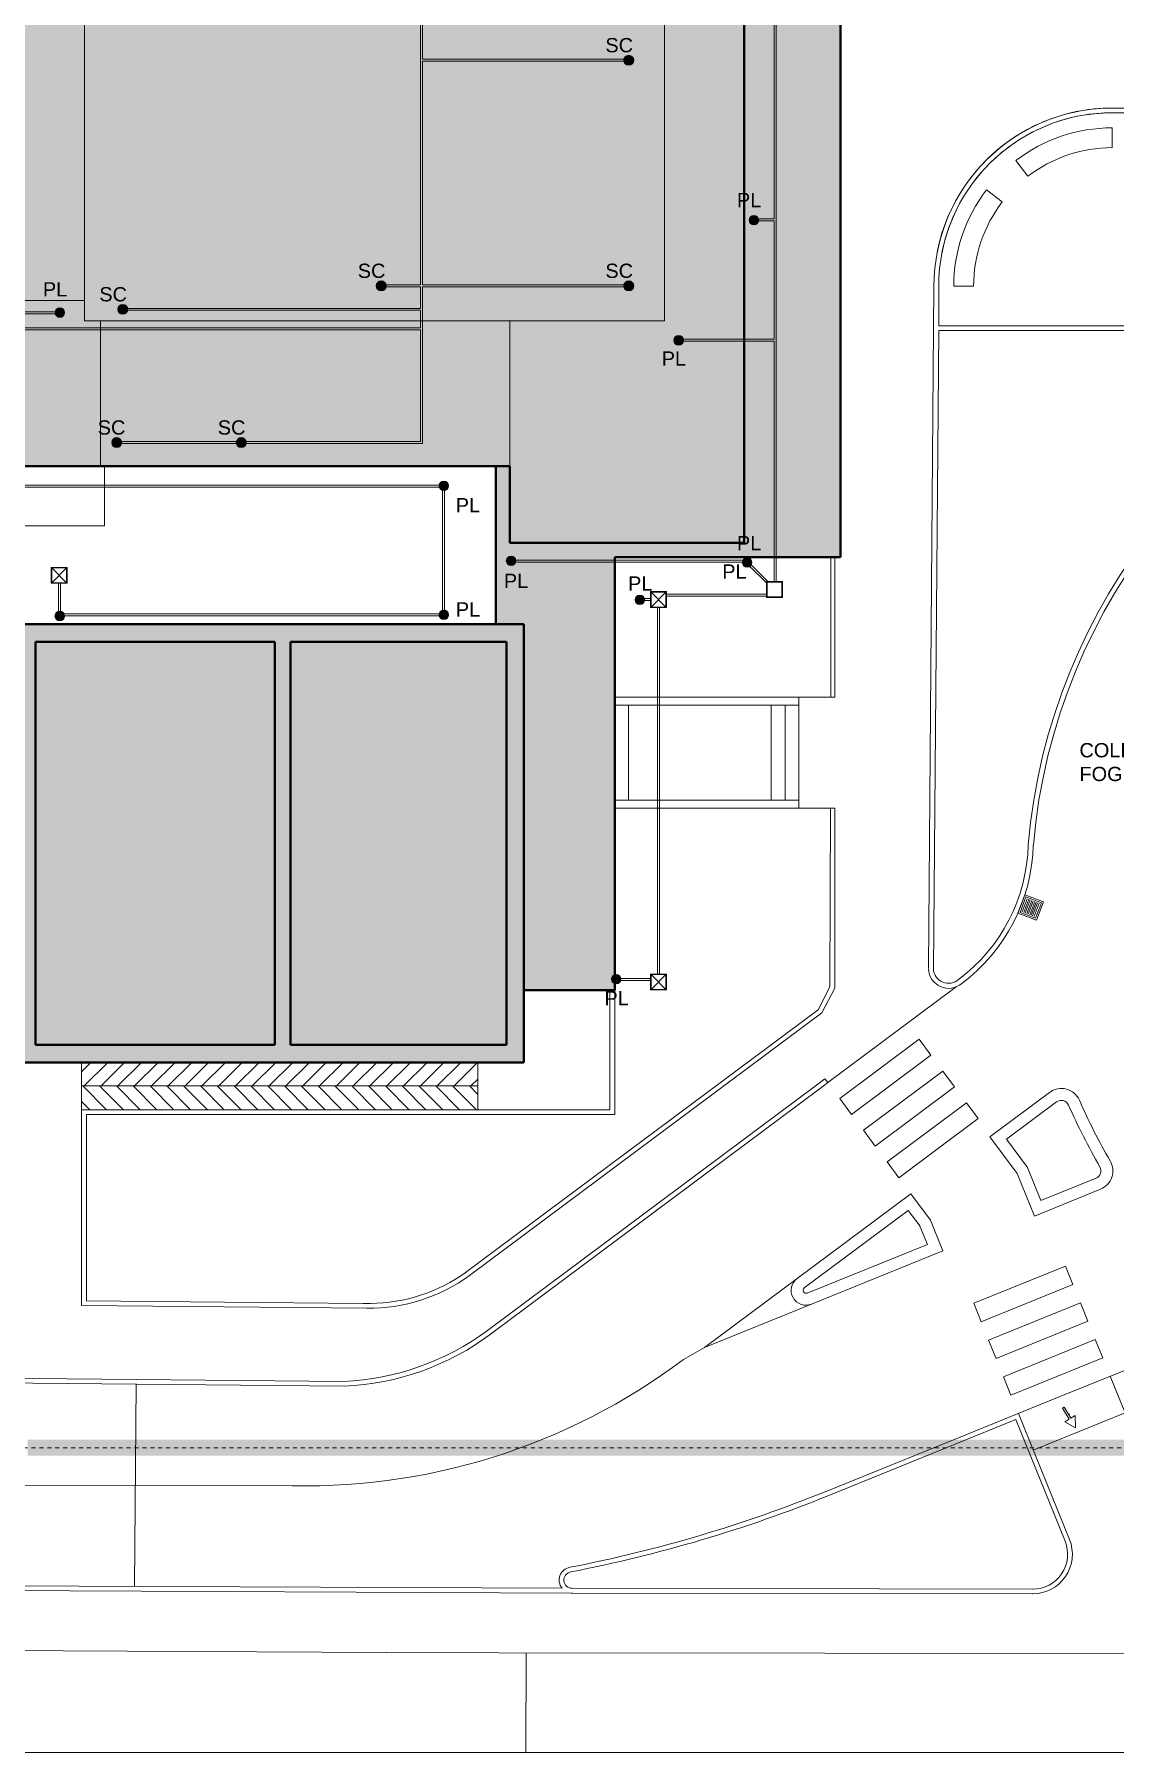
# Model space of a CAD drawing. Header units: millimetres. Extents: x -19 to 261, y -91 to 25.
# Drawn here: x 89.34 to 116.61, y -91.27 to -47.89 of the extents above; entities that cross this region are included whole.
import ezdxf

# ---------------------------------------------------------------- set-up
doc = ezdxf.new("R2010")
doc.units = ezdxf.units.MM
doc.linetypes.add('NASCOSTA2_S15', pattern=[0.5, 0, -0.1, 0, -0.1, 0, -0.1, 0, -0.1, 0, -0.1])
for name, color, linetype, lineweight, true_color in [('XR$4$Pareti', 7, 'Continuous', 30, 0x000000), ('XR$4$STANDARD_1', 7, 'Continuous', 18, 0x000000), ('XR$4$Testo generale', 7, 'Continuous', 18, 0x000000)]:
    doc.layers.add(name, color=color, linetype=linetype, lineweight=lineweight, true_color=true_color)
doc.styles.add('ARIAL', font='arial.ttf')

# ---------------------------------------------------------------- blocks, each defined once
blk = doc.blocks.new('ELEMENTO_RETINO_24')
at = {"layer": 'XR$4$STANDARD_1', "lineweight": 18, "true_color": 0x579100}
for points in [[(90.169, -83.372), (90.169, -83.772), (89.169, -83.772), (89.169, -83.372)], [(91.169, -83.372), (91.169, -83.772), (90.169, -83.772), (90.169, -83.372)], [(92.169, -83.372), (92.169, -83.772), (91.169, -83.772), (91.169, -83.372)], [(93.169, -83.372), (93.169, -83.772), (92.169, -83.772), (92.169, -83.372)], [(94.169, -83.372), (94.169, -83.772), (93.169, -83.772), (93.169, -83.372)], [(95.169, -83.372), (95.169, -83.772), (94.169, -83.772), (94.169, -83.372)], [(96.169, -83.371), (96.169, -83.771), (95.169, -83.772), (95.169, -83.372)], [(97.169, -83.371), (97.169, -83.771), (96.169, -83.771), (96.169, -83.371)], [(98.169, -83.371), (98.169, -83.771), (97.169, -83.771), (97.169, -83.371)], [(99.169, -83.371), (99.169, -83.771), (98.169, -83.771), (98.169, -83.371)], [(100.169, -83.371), (100.169, -83.771), (99.169, -83.771), (99.169, -83.371)], [(101.169, -83.371), (101.169, -83.771), (100.169, -83.771), (100.169, -83.371)], [(102.169, -83.371), (102.169, -83.771), (101.169, -83.771), (101.169, -83.371)], [(103.169, -83.371), (103.169, -83.771), (102.169, -83.771), (102.169, -83.371)], [(104.169, -83.371), (104.169, -83.771), (103.169, -83.771), (103.169, -83.371)], [(105.169, -83.371), (105.169, -83.771), (104.169, -83.771), (104.169, -83.371)], [(106.169, -83.371), (106.169, -83.771), (105.169, -83.771), (105.169, -83.371)], [(107.169, -83.371), (107.169, -83.771), (106.169, -83.771), (106.169, -83.371)], [(108.169, -83.371), (108.169, -83.771), (107.169, -83.771), (107.169, -83.371)], [(109.169, -83.371), (109.169, -83.771), (108.169, -83.771), (108.169, -83.371)], [(110.169, -83.371), (110.169, -83.771), (109.169, -83.771), (109.169, -83.371)], [(111.169, -83.371), (111.169, -83.771), (110.169, -83.771), (110.169, -83.371)], [(112.169, -83.371), (112.169, -83.771), (111.169, -83.771), (111.169, -83.371)], [(113.169, -83.371), (113.169, -83.771), (112.169, -83.771), (112.169, -83.371)], [(114.169, -83.371), (114.169, -83.771), (113.169, -83.771), (113.169, -83.371)], [(115.169, -83.371), (115.169, -83.771), (114.169, -83.771), (114.169, -83.371)], [(116.169, -83.371), (116.169, -83.771), (115.169, -83.771), (115.169, -83.371)], [(117.169, -83.371), (117.169, -83.771), (116.169, -83.771), (116.169, -83.371)]]:
    blk.add_hatch(color=74, dxfattribs=at).paths.add_polyline_path(points, flags=0)
at = {"layer": 'XR$4$STANDARD_1', "color": 18, "linetype": 'NASCOSTA2_S15', "lineweight": 18, "true_color": 0x000000}
for p, q in [((134.169, -83.57), (33.781, -83.574)), ((90.169, -83.572), (89.169, -83.572)), ((91.169, -83.572), (90.169, -83.572)), ((92.169, -83.572), (91.169, -83.572)), ((93.169, -83.572), (92.169, -83.572)), ((94.169, -83.572), (93.169, -83.572)), ((95.169, -83.572), (94.169, -83.572)), ((96.169, -83.571), (95.169, -83.572)), ((97.169, -83.571), (96.169, -83.571)), ((98.169, -83.571), (97.169, -83.571)), ((99.169, -83.571), (98.169, -83.571)), ((100.169, -83.571), (99.169, -83.571)), ((101.169, -83.571), (100.169, -83.571)), ((102.169, -83.571), (101.169, -83.571)), ((103.169, -83.571), (102.169, -83.571)), ((104.169, -83.571), (103.169, -83.571)), ((105.169, -83.571), (104.169, -83.571)), ((106.169, -83.571), (105.169, -83.571)), ((107.169, -83.571), (106.169, -83.571)), ((108.169, -83.571), (107.169, -83.571)), ((109.169, -83.571), (108.169, -83.571)), ((110.169, -83.571), (109.169, -83.571)), ((111.169, -83.571), (110.169, -83.571)), ((112.169, -83.571), (111.169, -83.571)), ((113.169, -83.571), (112.169, -83.571)), ((114.169, -83.571), (113.169, -83.571)), ((115.169, -83.571), (114.169, -83.571)), ((116.169, -83.571), (115.169, -83.571)), ((117.169, -83.571), (116.169, -83.571))]:
    blk.add_line(p, q, dxfattribs=at)

msp = doc.modelspace()

# ---------------------------------------------------------------- hatches: boundary and pattern name
at = {"layer": 'XR$4$STANDARD_1', "lineweight": 18, "true_color": 0xffff9b}
for points in [[(101.342, -26.92), (101.342, -29.08), (105.243, -29.08), (105.243, -55.12), (101.345, -55.12), (101.345, -60.73), (107.257, -60.73), (107.257, -26.92)], [(90.603, -29.08), (90.603, -38.915), (89.498, -38.915), (89.498, -45.285), (90.603, -45.285), (90.603, -55.12), (105.243, -55.12), (105.243, -29.08)], [(88.471, -32.755), (83.806, -32.755), (83.806, -58.795), (91.006, -58.795), (91.006, -55.12), (90.603, -55.12), (90.603, -54.61), (88.471, -54.61), (88.471, -44.47), (89.498, -44.47), (89.498, -39.73), (88.471, -39.73)], [(88.471, -44.47), (88.471, -54.61), (90.603, -54.61), (90.603, -45.285), (89.498, -45.285), (89.498, -44.47)], [(91.006, -58.795), (101.345, -58.795), (101.345, -55.12), (91.006, -55.12)]]:
    msp.add_hatch(color=51, dxfattribs=at).paths.add_polyline_path(points, flags=0)
at = {"layer": 'XR$4$STANDARD_1', "lineweight": 40, "true_color": 0xd6d6d6}
msp.add_hatch(color=254, dxfattribs=at).paths.add_polyline_path([(109.446, -34.925), (107.257, -34.925), (107.257, -60.73), (101.345, -60.73), (101.345, -58.795), (100.986, -58.795), (100.986, -62.785), (101.693, -62.785), (101.693, -72.02), (103.988, -72.02), (103.988, -61.09), (109.688, -61.09), (109.688, -34.12), (109.446, -34.12)], flags=0)
at = {"layer": 'XR$4$STANDARD_1', "lineweight": 18, "true_color": 0xf62d00}
for points in [[(104.469, -48.546), (104.467, -48.524), (104.461, -48.503), (104.452, -48.484), (104.439, -48.466), (104.424, -48.45), (104.406, -48.438), (104.386, -48.429), (104.365, -48.423), (104.344, -48.421), (104.322, -48.423), (104.301, -48.429), (104.281, -48.438), (104.263, -48.45), (104.248, -48.466), (104.235, -48.484), (104.226, -48.503), (104.221, -48.524), (104.219, -48.546), (104.221, -48.568), (104.226, -48.589), (104.235, -48.609), (104.248, -48.626), (104.263, -48.642), (104.281, -48.654), (104.301, -48.664), (104.322, -48.669), (104.344, -48.671), (104.365, -48.669), (104.386, -48.664), (104.406, -48.654), (104.424, -48.642), (104.439, -48.626), (104.452, -48.609), (104.461, -48.589), (104.467, -48.568)], [(98.217, -54.26), (98.219, -54.242), (98.217, -54.225), (98.214, -54.208), (98.208, -54.191), (98.2, -54.176), (98.189, -54.162), (98.177, -54.149), (98.164, -54.139), (98.149, -54.13), (98.132, -54.123), (98.115, -54.119), (98.098, -54.117), (98.081, -54.118), (98.063, -54.121), (98.047, -54.126), (98.031, -54.134), (98.017, -54.144), (98.004, -54.155), (97.993, -54.169), (97.983, -54.183), (97.976, -54.199), (97.971, -54.216), (97.969, -54.233), (97.969, -54.251), (97.971, -54.268), (97.976, -54.285), (97.983, -54.301), (97.993, -54.316), (98.004, -54.329), (98.017, -54.341), (98.031, -54.35), (98.047, -54.358), (98.063, -54.363), (98.081, -54.366), (98.098, -54.367), (98.115, -54.365), (98.132, -54.361), (98.149, -54.354), (98.164, -54.346), (98.177, -54.335), (98.189, -54.322), (98.2, -54.308), (98.208, -54.293), (98.214, -54.277)], [(104.469, -54.242), (104.467, -54.22), (104.461, -54.199), (104.452, -54.18), (104.439, -54.162), (104.424, -54.146), (104.406, -54.134), (104.386, -54.125), (104.365, -54.119), (104.344, -54.117), (104.322, -54.119), (104.301, -54.125), (104.281, -54.134), (104.263, -54.146), (104.248, -54.162), (104.235, -54.18), (104.226, -54.199), (104.221, -54.22), (104.219, -54.242), (104.221, -54.264), (104.226, -54.285), (104.235, -54.305), (104.248, -54.322), (104.263, -54.338), (104.281, -54.35), (104.301, -54.36), (104.322, -54.365), (104.344, -54.367), (104.365, -54.365), (104.386, -54.36), (104.406, -54.35), (104.424, -54.338), (104.439, -54.322), (104.452, -54.305), (104.461, -54.285), (104.467, -54.264)], [(91.693, -54.803), (91.688, -54.789), (91.682, -54.775), (91.674, -54.762), (91.664, -54.75), (91.653, -54.739), (91.641, -54.73), (91.627, -54.722), (91.613, -54.716), (91.598, -54.712), (91.583, -54.709), (91.568, -54.709), (91.552, -54.71), (91.537, -54.714), (91.523, -54.719), (91.509, -54.726), (91.496, -54.734), (91.485, -54.744), (91.474, -54.756), (91.465, -54.768), (91.458, -54.782), (91.454, -54.792), (91.454, -54.792), (91.448, -54.812), (91.447, -54.834), (91.448, -54.856), (91.454, -54.877), (91.463, -54.896), (91.476, -54.914), (91.491, -54.93), (91.509, -54.942), (91.529, -54.951), (91.55, -54.957), (91.572, -54.959), (91.593, -54.957), (91.614, -54.951), (91.634, -54.942), (91.652, -54.93), (91.667, -54.914), (91.68, -54.896), (91.689, -54.877), (91.695, -54.856), (91.697, -54.834), (91.695, -54.812), (91.693, -54.806), (91.693, -54.805)], [(91.539, -58.219), (91.541, -58.197), (91.539, -58.175), (91.533, -58.154), (91.524, -58.135), (91.515, -58.122), (91.516, -58.122), (91.508, -58.113), (91.497, -58.102), (91.485, -58.093), (91.472, -58.085), (91.457, -58.079), (91.443, -58.075), (91.427, -58.073), (91.412, -58.072), (91.397, -58.074), (91.382, -58.077), (91.367, -58.082), (91.353, -58.089), (91.341, -58.097), (91.329, -58.107), (91.318, -58.119), (91.316, -58.122), (91.316, -58.122), (91.308, -58.135), (91.298, -58.154), (91.293, -58.175), (91.291, -58.197), (91.293, -58.219), (91.298, -58.24), (91.308, -58.26), (91.32, -58.277), (91.336, -58.293), (91.353, -58.305), (91.373, -58.315), (91.394, -58.32), (91.416, -58.322), (91.438, -58.32), (91.459, -58.315), (91.478, -58.305), (91.496, -58.293), (91.512, -58.277), (91.524, -58.26), (91.533, -58.24)], [(94.685, -58.219), (94.686, -58.197), (94.685, -58.175), (94.679, -58.154), (94.67, -58.135), (94.661, -58.122), (94.661, -58.122), (94.654, -58.113), (94.643, -58.102), (94.631, -58.093), (94.617, -58.085), (94.603, -58.079), (94.588, -58.075), (94.573, -58.073), (94.558, -58.072), (94.542, -58.074), (94.527, -58.077), (94.513, -58.082), (94.499, -58.089), (94.486, -58.097), (94.474, -58.107), (94.464, -58.119), (94.462, -58.122), (94.462, -58.122), (94.453, -58.135), (94.444, -58.154), (94.438, -58.175), (94.436, -58.197), (94.438, -58.219), (94.444, -58.24), (94.453, -58.26), (94.466, -58.277), (94.481, -58.293), (94.499, -58.305), (94.519, -58.315), (94.54, -58.32), (94.561, -58.322), (94.583, -58.32), (94.604, -58.315), (94.624, -58.305), (94.642, -58.293), (94.657, -58.277), (94.67, -58.26), (94.679, -58.24)]]:
    msp.add_hatch(color=20, dxfattribs=at).paths.add_polyline_path(points, flags=0)
at = {"layer": 'XR$4$STANDARD_1', "lineweight": 18, "true_color": 0x009999}
for points in [[(107.382, -52.578), (107.382, -52.572), (107.383, -52.565), (107.384, -52.559), (107.386, -52.553), (107.388, -52.547), (107.39, -52.541), (107.392, -52.535), (107.395, -52.53), (107.398, -52.524), (107.401, -52.519), (107.405, -52.514), (107.408, -52.509), (107.413, -52.504), (107.417, -52.499), (107.421, -52.495), (107.426, -52.491), (107.431, -52.487), (107.436, -52.484), (107.442, -52.48), (107.447, -52.477), (107.453, -52.475), (107.459, -52.472), (107.465, -52.47), (107.471, -52.468), (107.477, -52.467), (107.483, -52.466), (107.489, -52.465), (107.495, -52.464), (107.502, -52.464), (107.508, -52.464), (107.514, -52.465), (107.52, -52.466), (107.527, -52.467), (107.533, -52.468), (107.539, -52.47), (107.545, -52.472), (107.551, -52.475), (107.556, -52.477), (107.562, -52.48), (107.567, -52.484), (107.572, -52.487), (107.577, -52.491), (107.582, -52.495), (107.587, -52.499), (107.591, -52.504), (107.595, -52.509), (107.599, -52.514), (107.602, -52.519), (107.606, -52.524), (107.609, -52.53), (107.611, -52.535), (107.614, -52.541), (107.616, -52.547), (107.618, -52.553), (107.619, -52.559), (107.62, -52.565), (107.621, -52.572), (107.622, -52.578), (107.622, -52.584), (107.622, -52.59), (107.621, -52.597), (107.62, -52.603), (107.619, -52.609), (107.618, -52.615), (107.616, -52.621), (107.614, -52.627), (107.611, -52.633), (107.609, -52.639), (107.606, -52.644), (107.602, -52.65), (107.599, -52.655), (107.595, -52.66), (107.591, -52.664), (107.587, -52.669), (107.582, -52.673), (107.577, -52.677), (107.572, -52.681), (107.567, -52.685), (107.562, -52.688), (107.556, -52.691), (107.551, -52.694), (107.545, -52.696), (107.539, -52.698), (107.533, -52.7), (107.527, -52.702), (107.52, -52.703), (107.514, -52.704), (107.508, -52.704), (107.502, -52.704), (107.495, -52.704), (107.489, -52.704), (107.483, -52.703), (107.477, -52.702), (107.471, -52.7), (107.465, -52.698), (107.459, -52.696), (107.453, -52.694), (107.447, -52.691), (107.442, -52.688), (107.436, -52.685), (107.431, -52.681), (107.426, -52.677), (107.421, -52.673), (107.417, -52.669), (107.413, -52.664), (107.408, -52.66), (107.405, -52.655), (107.401, -52.65), (107.398, -52.644), (107.395, -52.639), (107.392, -52.633), (107.39, -52.627), (107.388, -52.621), (107.386, -52.615), (107.384, -52.609), (107.383, -52.603), (107.382, -52.597), (107.382, -52.59), (107.382, -52.584)], [(89.865, -54.911), (89.865, -54.904), (89.866, -54.898), (89.867, -54.892), (89.869, -54.886), (89.87, -54.88), (89.873, -54.874), (89.875, -54.868), (89.878, -54.862), (89.881, -54.857), (89.884, -54.852), (89.888, -54.846), (89.891, -54.841), (89.895, -54.837), (89.9, -54.832), (89.904, -54.828), (89.909, -54.824), (89.914, -54.82), (89.919, -54.816), (89.925, -54.813), (89.93, -54.81), (89.936, -54.807), (89.942, -54.805), (89.948, -54.803), (89.954, -54.801), (89.96, -54.8), (89.966, -54.798), (89.972, -54.798), (89.978, -54.797), (89.985, -54.797), (89.991, -54.797), (89.997, -54.798), (90.003, -54.798), (90.01, -54.8), (90.016, -54.801), (90.022, -54.803), (90.028, -54.805), (90.033, -54.807), (90.039, -54.81), (90.045, -54.813), (90.05, -54.816), (90.055, -54.82), (90.06, -54.824), (90.065, -54.828), (90.069, -54.832), (90.074, -54.837), (90.078, -54.841), (90.082, -54.846), (90.085, -54.852), (90.089, -54.857), (90.092, -54.862), (90.094, -54.868), (90.097, -54.874), (90.099, -54.88), (90.101, -54.886), (90.102, -54.892), (90.103, -54.898), (90.104, -54.904), (90.104, -54.911), (90.105, -54.917), (90.104, -54.923), (90.104, -54.929), (90.103, -54.936), (90.102, -54.942), (90.101, -54.948), (90.099, -54.954), (90.097, -54.96), (90.094, -54.966), (90.092, -54.971), (90.089, -54.977), (90.085, -54.982), (90.082, -54.987), (90.078, -54.992), (90.074, -54.997), (90.069, -55.002), (90.065, -55.006), (90.06, -55.01), (90.055, -55.014), (90.05, -55.018), (90.045, -55.021), (90.039, -55.024), (90.033, -55.027), (90.028, -55.029), (90.022, -55.031), (90.016, -55.033), (90.01, -55.034), (90.003, -55.035), (89.997, -55.036), (89.991, -55.037), (89.985, -55.037), (89.978, -55.037), (89.972, -55.036), (89.966, -55.035), (89.96, -55.034), (89.954, -55.033), (89.948, -55.031), (89.942, -55.029), (89.936, -55.027), (89.93, -55.024), (89.925, -55.021), (89.919, -55.018), (89.914, -55.014), (89.909, -55.01), (89.904, -55.006), (89.9, -55.002), (89.895, -54.997), (89.891, -54.992), (89.888, -54.987), (89.884, -54.982), (89.881, -54.977), (89.878, -54.971), (89.875, -54.966), (89.873, -54.96), (89.87, -54.954), (89.869, -54.948), (89.867, -54.942), (89.866, -54.936), (89.865, -54.929), (89.865, -54.923), (89.865, -54.917)], [(105.483, -55.609), (105.484, -55.603), (105.485, -55.597), (105.486, -55.591), (105.487, -55.585), (105.489, -55.579), (105.491, -55.573), (105.493, -55.567), (105.496, -55.561), (105.499, -55.556), (105.502, -55.55), (105.506, -55.545), (105.51, -55.54), (105.514, -55.535), (105.518, -55.531), (105.523, -55.527), (105.528, -55.522), (105.532, -55.519), (105.538, -55.515), (105.543, -55.512), (105.549, -55.509), (105.554, -55.506), (105.56, -55.504), (105.566, -55.502), (105.572, -55.5), (105.578, -55.498), (105.584, -55.497), (105.59, -55.496), (105.597, -55.496), (105.603, -55.496), (105.609, -55.496), (105.616, -55.496), (105.622, -55.497), (105.628, -55.498), (105.634, -55.5), (105.64, -55.502), (105.646, -55.504), (105.652, -55.506), (105.658, -55.509), (105.663, -55.512), (105.668, -55.515), (105.674, -55.519), (105.679, -55.522), (105.683, -55.527), (105.688, -55.531), (105.692, -55.535), (105.696, -55.54), (105.7, -55.545), (105.704, -55.55), (105.707, -55.556), (105.71, -55.561), (105.713, -55.567), (105.715, -55.573), (105.717, -55.579), (105.719, -55.585), (105.72, -55.591), (105.722, -55.597), (105.722, -55.603), (105.723, -55.609), (105.723, -55.616), (105.723, -55.622), (105.722, -55.628), (105.722, -55.634), (105.72, -55.641), (105.719, -55.647), (105.717, -55.653), (105.715, -55.659), (105.713, -55.665), (105.71, -55.67), (105.707, -55.676), (105.704, -55.681), (105.7, -55.686), (105.696, -55.691), (105.692, -55.696), (105.688, -55.701), (105.683, -55.705), (105.679, -55.709), (105.674, -55.713), (105.668, -55.716), (105.663, -55.72), (105.658, -55.723), (105.652, -55.725), (105.646, -55.728), (105.64, -55.73), (105.634, -55.732), (105.628, -55.733), (105.622, -55.734), (105.616, -55.735), (105.609, -55.736), (105.603, -55.736), (105.597, -55.736), (105.59, -55.735), (105.584, -55.734), (105.578, -55.733), (105.572, -55.732), (105.566, -55.73), (105.56, -55.728), (105.554, -55.725), (105.549, -55.723), (105.543, -55.72), (105.538, -55.716), (105.532, -55.713), (105.528, -55.709), (105.523, -55.705), (105.518, -55.701), (105.514, -55.696), (105.51, -55.691), (105.506, -55.686), (105.502, -55.681), (105.499, -55.676), (105.496, -55.67), (105.493, -55.665), (105.491, -55.659), (105.489, -55.653), (105.487, -55.647), (105.486, -55.641), (105.485, -55.634), (105.484, -55.628), (105.483, -55.622), (105.483, -55.616)], [(99.555, -59.282), (99.555, -59.288), (99.555, -59.294), (99.555, -59.301), (99.556, -59.307), (99.557, -59.313), (99.559, -59.319), (99.56, -59.325), (99.563, -59.331), (99.565, -59.337), (99.568, -59.342), (99.571, -59.348), (99.574, -59.353), (99.578, -59.359), (99.581, -59.364), (99.585, -59.368), (99.59, -59.373), (99.594, -59.377), (99.599, -59.381), (99.604, -59.385), (99.609, -59.389), (99.615, -59.392), (99.62, -59.395), (99.626, -59.398), (99.632, -59.4), (99.638, -59.402), (99.644, -59.404), (99.65, -59.405), (99.656, -59.407), (99.662, -59.407), (99.668, -59.408), (99.675, -59.408), (99.681, -59.408), (99.687, -59.407), (99.693, -59.407), (99.7, -59.405), (99.706, -59.404), (99.712, -59.402), (99.718, -59.4), (99.723, -59.398), (99.729, -59.395), (99.735, -59.392), (99.74, -59.389), (99.745, -59.385), (99.75, -59.381), (99.755, -59.377), (99.759, -59.373), (99.764, -59.368), (99.768, -59.364), (99.772, -59.359), (99.775, -59.353), (99.779, -59.348), (99.782, -59.342), (99.784, -59.337), (99.787, -59.331), (99.789, -59.325), (99.791, -59.319), (99.792, -59.313), (99.793, -59.307), (99.794, -59.301), (99.794, -59.294), (99.795, -59.288), (99.794, -59.282), (99.794, -59.275), (99.793, -59.269), (99.792, -59.263), (99.791, -59.257), (99.789, -59.251), (99.787, -59.245), (99.784, -59.239), (99.782, -59.234), (99.779, -59.228), (99.775, -59.223), (99.772, -59.217), (99.768, -59.212), (99.764, -59.208), (99.759, -59.203), (99.755, -59.199), (99.75, -59.195), (99.745, -59.191), (99.74, -59.187), (99.735, -59.184), (99.729, -59.181), (99.723, -59.178), (99.718, -59.176), (99.712, -59.174), (99.706, -59.172), (99.7, -59.171), (99.693, -59.169), (99.687, -59.169), (99.681, -59.168), (99.675, -59.168), (99.668, -59.168), (99.662, -59.169), (99.656, -59.169), (99.65, -59.171), (99.644, -59.172), (99.638, -59.174), (99.632, -59.176), (99.626, -59.178), (99.62, -59.181), (99.615, -59.184), (99.609, -59.187), (99.604, -59.191), (99.599, -59.195), (99.594, -59.199), (99.59, -59.203), (99.585, -59.208), (99.581, -59.212), (99.578, -59.217), (99.574, -59.223), (99.571, -59.228), (99.568, -59.234), (99.565, -59.239), (99.563, -59.245), (99.56, -59.251), (99.559, -59.257), (99.557, -59.263), (99.556, -59.269), (99.555, -59.275)], [(101.252, -61.175), (101.252, -61.169), (101.253, -61.163), (101.254, -61.157), (101.256, -61.151), (101.258, -61.145), (101.26, -61.139), (101.262, -61.133), (101.265, -61.127), (101.268, -61.122), (101.271, -61.116), (101.275, -61.111), (101.278, -61.106), (101.283, -61.101), (101.287, -61.097), (101.291, -61.092), (101.296, -61.088), (101.301, -61.085), (101.306, -61.081), (101.312, -61.078), (101.317, -61.075), (101.323, -61.072), (101.329, -61.07), (101.335, -61.067), (101.341, -61.066), (101.347, -61.064), (101.353, -61.063), (101.359, -61.062), (101.365, -61.062), (101.372, -61.062), (101.378, -61.062), (101.384, -61.062), (101.39, -61.063), (101.397, -61.064), (101.403, -61.066), (101.409, -61.067), (101.415, -61.07), (101.421, -61.072), (101.426, -61.075), (101.432, -61.078), (101.437, -61.081), (101.442, -61.085), (101.447, -61.088), (101.452, -61.092), (101.457, -61.097), (101.461, -61.101), (101.465, -61.106), (101.469, -61.111), (101.472, -61.116), (101.476, -61.122), (101.479, -61.127), (101.481, -61.133), (101.484, -61.139), (101.486, -61.145), (101.488, -61.151), (101.489, -61.157), (101.49, -61.163), (101.491, -61.169), (101.492, -61.175), (101.492, -61.182), (101.492, -61.188), (101.491, -61.194), (101.49, -61.2), (101.489, -61.207), (101.488, -61.213), (101.486, -61.219), (101.484, -61.225), (101.481, -61.23), (101.479, -61.236), (101.476, -61.242), (101.472, -61.247), (101.469, -61.252), (101.465, -61.257), (101.461, -61.262), (101.457, -61.266), (101.452, -61.271), (101.447, -61.275), (101.442, -61.279), (101.437, -61.282), (101.432, -61.286), (101.426, -61.289), (101.421, -61.291), (101.415, -61.294), (101.409, -61.296), (101.403, -61.298), (101.397, -61.299), (101.39, -61.3), (101.384, -61.301), (101.378, -61.301), (101.372, -61.302), (101.365, -61.301), (101.359, -61.301), (101.353, -61.3), (101.347, -61.299), (101.341, -61.298), (101.335, -61.296), (101.329, -61.294), (101.323, -61.291), (101.317, -61.289), (101.312, -61.286), (101.306, -61.282), (101.301, -61.279), (101.296, -61.275), (101.291, -61.271), (101.287, -61.266), (101.283, -61.262), (101.278, -61.257), (101.275, -61.252), (101.271, -61.247), (101.268, -61.242), (101.265, -61.236), (101.262, -61.23), (101.26, -61.225), (101.258, -61.219), (101.256, -61.213), (101.254, -61.207), (101.253, -61.2), (101.252, -61.194), (101.252, -61.188), (101.252, -61.182)], [(107.337, -61.107), (107.331, -61.106), (107.325, -61.107), (107.318, -61.107), (107.312, -61.108), (107.306, -61.109), (107.3, -61.111), (107.294, -61.112), (107.288, -61.114), (107.282, -61.117), (107.277, -61.119), (107.271, -61.122), (107.266, -61.126), (107.26, -61.129), (107.255, -61.133), (107.251, -61.137), (107.246, -61.142), (107.242, -61.146), (107.238, -61.151), (107.234, -61.156), (107.23, -61.161), (107.227, -61.166), (107.224, -61.172), (107.221, -61.178), (107.219, -61.183), (107.217, -61.189), (107.215, -61.195), (107.214, -61.201), (107.212, -61.208), (107.212, -61.214), (107.211, -61.22), (107.211, -61.226), (107.211, -61.233), (107.212, -61.239), (107.212, -61.245), (107.214, -61.251), (107.215, -61.257), (107.217, -61.263), (107.219, -61.269), (107.221, -61.275), (107.224, -61.281), (107.227, -61.286), (107.23, -61.292), (107.234, -61.297), (107.238, -61.302), (107.242, -61.307), (107.246, -61.311), (107.251, -61.316), (107.255, -61.32), (107.26, -61.323), (107.266, -61.327), (107.271, -61.33), (107.277, -61.333), (107.282, -61.336), (107.288, -61.338), (107.294, -61.341), (107.3, -61.342), (107.306, -61.344), (107.312, -61.345), (107.318, -61.346), (107.325, -61.346), (107.331, -61.346), (107.337, -61.346), (107.344, -61.346), (107.35, -61.345), (107.356, -61.344), (107.362, -61.342), (107.368, -61.341), (107.374, -61.338), (107.38, -61.336), (107.385, -61.333), (107.391, -61.33), (107.396, -61.327), (107.402, -61.323), (107.406, -61.32), (107.411, -61.316), (107.416, -61.311), (107.42, -61.307), (107.424, -61.302), (107.428, -61.297), (107.432, -61.292), (107.435, -61.286), (107.438, -61.281), (107.441, -61.275), (107.443, -61.269), (107.445, -61.263), (107.447, -61.257), (107.448, -61.251), (107.45, -61.245), (107.45, -61.239), (107.451, -61.233), (107.451, -61.226), (107.451, -61.22), (107.45, -61.214), (107.45, -61.208), (107.448, -61.201), (107.447, -61.195), (107.445, -61.189), (107.443, -61.183), (107.441, -61.178), (107.438, -61.172), (107.435, -61.166), (107.432, -61.161), (107.428, -61.156), (107.424, -61.151), (107.42, -61.146), (107.416, -61.142), (107.411, -61.137), (107.406, -61.133), (107.402, -61.129), (107.396, -61.126), (107.391, -61.122), (107.385, -61.119), (107.38, -61.117), (107.374, -61.114), (107.368, -61.112), (107.362, -61.111), (107.356, -61.109), (107.35, -61.108), (107.344, -61.107)], [(89.861, -62.582), (89.861, -62.589), (89.862, -62.595), (89.863, -62.601), (89.865, -62.607), (89.866, -62.613), (89.869, -62.619), (89.871, -62.625), (89.874, -62.631), (89.877, -62.636), (89.88, -62.642), (89.883, -62.647), (89.887, -62.652), (89.891, -62.656), (89.896, -62.661), (89.9, -62.665), (89.905, -62.669), (89.91, -62.673), (89.915, -62.677), (89.921, -62.68), (89.926, -62.683), (89.932, -62.686), (89.938, -62.688), (89.943, -62.69), (89.95, -62.692), (89.956, -62.694), (89.962, -62.695), (89.968, -62.696), (89.974, -62.696), (89.981, -62.696), (89.987, -62.696), (89.993, -62.696), (89.999, -62.695), (90.006, -62.694), (90.012, -62.692), (90.018, -62.69), (90.024, -62.688), (90.029, -62.686), (90.035, -62.683), (90.041, -62.68), (90.046, -62.677), (90.051, -62.673), (90.056, -62.669), (90.061, -62.665), (90.065, -62.661), (90.07, -62.656), (90.074, -62.652), (90.078, -62.647), (90.081, -62.642), (90.084, -62.636), (90.087, -62.631), (90.09, -62.625), (90.093, -62.619), (90.095, -62.613), (90.096, -62.607), (90.098, -62.601), (90.099, -62.595), (90.1, -62.589), (90.1, -62.582), (90.101, -62.576), (90.1, -62.57), (90.1, -62.564), (90.099, -62.557), (90.098, -62.551), (90.096, -62.545), (90.095, -62.539), (90.093, -62.533), (90.09, -62.527), (90.087, -62.522), (90.084, -62.516), (90.081, -62.511), (90.078, -62.506), (90.074, -62.501), (90.07, -62.496), (90.065, -62.491), (90.061, -62.487), (90.056, -62.483), (90.051, -62.479), (90.046, -62.476), (90.041, -62.472), (90.035, -62.469), (90.029, -62.467), (90.024, -62.464), (90.018, -62.462), (90.012, -62.46), (90.006, -62.459), (89.999, -62.458), (89.993, -62.457), (89.987, -62.456), (89.981, -62.456), (89.974, -62.456), (89.968, -62.457), (89.962, -62.458), (89.956, -62.459), (89.95, -62.46), (89.943, -62.462), (89.938, -62.464), (89.932, -62.467), (89.926, -62.469), (89.921, -62.472), (89.915, -62.476), (89.91, -62.479), (89.905, -62.483), (89.9, -62.487), (89.896, -62.491), (89.891, -62.496), (89.887, -62.501), (89.883, -62.506), (89.88, -62.511), (89.877, -62.516), (89.874, -62.522), (89.871, -62.527), (89.869, -62.533), (89.866, -62.539), (89.865, -62.545), (89.863, -62.551), (89.862, -62.557), (89.861, -62.564), (89.861, -62.57), (89.861, -62.576)], [(99.555, -62.551), (99.555, -62.557), (99.556, -62.563), (99.557, -62.569), (99.559, -62.575), (99.56, -62.581), (99.563, -62.587), (99.565, -62.593), (99.568, -62.599), (99.571, -62.604), (99.574, -62.61), (99.578, -62.615), (99.581, -62.62), (99.585, -62.625), (99.59, -62.629), (99.594, -62.634), (99.599, -62.638), (99.604, -62.641), (99.609, -62.645), (99.615, -62.648), (99.62, -62.651), (99.626, -62.654), (99.632, -62.656), (99.638, -62.659), (99.644, -62.66), (99.65, -62.662), (99.656, -62.663), (99.662, -62.664), (99.668, -62.664), (99.675, -62.664), (99.681, -62.664), (99.687, -62.664), (99.693, -62.663), (99.7, -62.662), (99.706, -62.66), (99.712, -62.659), (99.718, -62.656), (99.723, -62.654), (99.729, -62.651), (99.735, -62.648), (99.74, -62.645), (99.745, -62.641), (99.75, -62.638), (99.755, -62.634), (99.759, -62.629), (99.764, -62.625), (99.768, -62.62), (99.772, -62.615), (99.775, -62.61), (99.779, -62.604), (99.782, -62.599), (99.784, -62.593), (99.787, -62.587), (99.789, -62.581), (99.791, -62.575), (99.792, -62.569), (99.793, -62.563), (99.794, -62.557), (99.794, -62.551), (99.795, -62.544), (99.794, -62.538), (99.794, -62.532), (99.793, -62.526), (99.792, -62.519), (99.791, -62.513), (99.789, -62.507), (99.787, -62.501), (99.784, -62.496), (99.782, -62.49), (99.779, -62.484), (99.775, -62.479), (99.772, -62.474), (99.768, -62.469), (99.764, -62.464), (99.759, -62.46), (99.755, -62.455), (99.75, -62.451), (99.745, -62.447), (99.74, -62.444), (99.735, -62.44), (99.729, -62.437), (99.723, -62.435), (99.718, -62.432), (99.712, -62.43), (99.706, -62.428), (99.7, -62.427), (99.693, -62.426), (99.687, -62.425), (99.681, -62.425), (99.675, -62.424), (99.668, -62.425), (99.662, -62.425), (99.656, -62.426), (99.65, -62.427), (99.644, -62.428), (99.638, -62.43), (99.632, -62.432), (99.626, -62.435), (99.62, -62.437), (99.615, -62.44), (99.609, -62.444), (99.604, -62.447), (99.599, -62.451), (99.594, -62.455), (99.59, -62.46), (99.585, -62.464), (99.581, -62.469), (99.578, -62.474), (99.574, -62.479), (99.571, -62.484), (99.568, -62.49), (99.565, -62.496), (99.563, -62.501), (99.56, -62.507), (99.559, -62.513), (99.557, -62.519), (99.556, -62.526), (99.555, -62.532), (99.555, -62.538), (99.555, -62.544)], [(104.502, -62.162), (104.503, -62.155), (104.503, -62.149), (104.505, -62.143), (104.506, -62.137), (104.508, -62.131), (104.51, -62.125), (104.512, -62.119), (104.515, -62.113), (104.518, -62.108), (104.521, -62.103), (104.525, -62.097), (104.529, -62.092), (104.533, -62.088), (104.537, -62.083), (104.542, -62.079), (104.546, -62.075), (104.551, -62.071), (104.557, -62.067), (104.562, -62.064), (104.567, -62.061), (104.573, -62.058), (104.579, -62.056), (104.585, -62.054), (104.591, -62.052), (104.597, -62.051), (104.603, -62.049), (104.609, -62.049), (104.616, -62.048), (104.622, -62.048), (104.628, -62.048), (104.634, -62.049), (104.641, -62.049), (104.647, -62.051), (104.653, -62.052), (104.659, -62.054), (104.665, -62.056), (104.671, -62.058), (104.676, -62.061), (104.682, -62.064), (104.687, -62.067), (104.692, -62.071), (104.697, -62.075), (104.702, -62.079), (104.707, -62.083), (104.711, -62.088), (104.715, -62.092), (104.719, -62.097), (104.723, -62.103), (104.726, -62.108), (104.729, -62.113), (104.732, -62.119), (104.734, -62.125), (104.736, -62.131), (104.738, -62.137), (104.739, -62.143), (104.74, -62.149), (104.741, -62.155), (104.742, -62.162), (104.742, -62.168), (104.742, -62.174), (104.741, -62.181), (104.74, -62.187), (104.739, -62.193), (104.738, -62.199), (104.736, -62.205), (104.734, -62.211), (104.732, -62.217), (104.729, -62.222), (104.726, -62.228), (104.723, -62.233), (104.719, -62.239), (104.715, -62.243), (104.711, -62.248), (104.707, -62.253), (104.702, -62.257), (104.697, -62.261), (104.692, -62.265), (104.687, -62.269), (104.682, -62.272), (104.676, -62.275), (104.671, -62.278), (104.665, -62.28), (104.659, -62.282), (104.653, -62.284), (104.647, -62.285), (104.641, -62.286), (104.634, -62.287), (104.628, -62.288), (104.622, -62.288), (104.616, -62.288), (104.609, -62.287), (104.603, -62.286), (104.597, -62.285), (104.591, -62.284), (104.585, -62.282), (104.579, -62.28), (104.573, -62.278), (104.567, -62.275), (104.562, -62.272), (104.557, -62.269), (104.551, -62.265), (104.546, -62.261), (104.542, -62.257), (104.537, -62.253), (104.533, -62.248), (104.529, -62.243), (104.525, -62.239), (104.521, -62.233), (104.518, -62.228), (104.515, -62.222), (104.512, -62.217), (104.51, -62.211), (104.508, -62.205), (104.506, -62.199), (104.505, -62.193), (104.503, -62.187), (104.503, -62.181), (104.502, -62.174), (104.502, -62.168)], [(103.906, -71.739), (103.906, -71.733), (103.907, -71.726), (103.908, -71.72), (103.91, -71.714), (103.912, -71.708), (103.914, -71.702), (103.916, -71.696), (103.919, -71.691), (103.922, -71.685), (103.925, -71.68), (103.929, -71.675), (103.932, -71.67), (103.936, -71.665), (103.941, -71.66), (103.945, -71.656), (103.95, -71.652), (103.955, -71.648), (103.96, -71.645), (103.966, -71.641), (103.971, -71.638), (103.977, -71.636), (103.983, -71.633), (103.989, -71.631), (103.995, -71.629), (104.001, -71.628), (104.007, -71.627), (104.013, -71.626), (104.019, -71.625), (104.026, -71.625), (104.032, -71.625), (104.038, -71.626), (104.044, -71.627), (104.051, -71.628), (104.057, -71.629), (104.063, -71.631), (104.069, -71.633), (104.074, -71.636), (104.08, -71.638), (104.086, -71.641), (104.091, -71.645), (104.096, -71.648), (104.101, -71.652), (104.106, -71.656), (104.111, -71.66), (104.115, -71.665), (104.119, -71.67), (104.123, -71.675), (104.126, -71.68), (104.13, -71.685), (104.133, -71.691), (104.135, -71.696), (104.138, -71.702), (104.14, -71.708), (104.142, -71.714), (104.143, -71.72), (104.144, -71.726), (104.145, -71.733), (104.145, -71.739), (104.146, -71.745), (104.145, -71.751), (104.145, -71.758), (104.144, -71.764), (104.143, -71.77), (104.142, -71.776), (104.14, -71.782), (104.138, -71.788), (104.135, -71.794), (104.133, -71.8), (104.13, -71.805), (104.126, -71.811), (104.123, -71.816), (104.119, -71.821), (104.115, -71.825), (104.111, -71.83), (104.106, -71.834), (104.101, -71.838), (104.096, -71.842), (104.091, -71.846), (104.086, -71.849), (104.08, -71.852), (104.074, -71.855), (104.069, -71.857), (104.063, -71.859), (104.057, -71.861), (104.051, -71.863), (104.044, -71.864), (104.038, -71.865), (104.032, -71.865), (104.026, -71.865), (104.019, -71.865), (104.013, -71.865), (104.007, -71.864), (104.001, -71.863), (103.995, -71.861), (103.989, -71.859), (103.983, -71.857), (103.977, -71.855), (103.971, -71.852), (103.966, -71.849), (103.96, -71.846), (103.955, -71.842), (103.95, -71.838), (103.945, -71.834), (103.941, -71.83), (103.936, -71.825), (103.932, -71.821), (103.929, -71.816), (103.925, -71.811), (103.922, -71.805), (103.919, -71.8), (103.916, -71.794), (103.914, -71.788), (103.912, -71.782), (103.91, -71.776), (103.908, -71.77), (103.907, -71.764), (103.906, -71.758), (103.906, -71.751), (103.906, -71.745)]]:
    msp.add_hatch(color=134, dxfattribs=at).paths.add_polyline_path(points, flags=0)
at = {"layer": 'XR$4$STANDARD_1', "lineweight": 40, "true_color": 0xb9b1a2}
h = msp.add_hatch(color=253, dxfattribs=at)
h.paths.add_polyline_path([(88.936, -73.336), (88.938, -73.845), (101.693, -73.845), (101.693, -62.785), (88.936, -62.785)], flags=0)
h.paths.add_polyline_path([(89.373, -63.225), (95.408, -63.225), (95.408, -73.405), (89.373, -73.405)], flags=0)
h.paths.add_polyline_path([(95.808, -73.405), (95.808, -63.225), (101.253, -63.225), (101.253, -73.405)], flags=0)
at = {"layer": 'XR$4$STANDARD_1', "lineweight": 40, "true_color": 0xd2d1bd}
for points in [[(95.408, -63.225), (89.373, -63.225), (89.373, -73.405), (95.408, -73.405)], [(95.808, -73.405), (101.253, -73.405), (101.253, -63.225), (95.808, -63.225)]]:
    msp.add_hatch(color=9, dxfattribs=at).paths.add_polyline_path(points, flags=0)
at = {"layer": 'XR$4$STANDARD_1', "lineweight": 5, "true_color": 0x0000ff}
h = msp.add_hatch(dxfattribs=at)
h.set_pattern_fill('TRATTEGGIO_36', color=5, scale=0.2, style=0, pattern_type=2)
h.set_pattern_definition([(45, (0, 0), (-0.424264, 0.424264), []), (45, (-0.21213, 0.21213), (-0.424264, 0.424264), [])])
h.paths.add_polyline_path([(100.533, -73.845), (90.533, -73.845), (90.533, -74.44), (100.533, -74.44)], flags=0)
h = msp.add_hatch(dxfattribs=at)
h.set_pattern_fill('TRATTEGGIO_35', color=5, scale=0.2, style=0, pattern_type=2)
h.set_pattern_definition([(135, (0, 0), (-0.424264, -0.424264), []), (135, (-0.21213, -0.21213), (-0.424264, -0.424264), [])])
h.paths.add_polyline_path([(100.533, -74.44), (90.533, -74.44), (90.533, -75.04), (100.533, -75.04)], flags=0)

# ---------------------------------------------------------------- linework, layer by layer
at = {"layer": 'XR$4$Pareti', "color": 18, "lineweight": 18, "true_color": 0x000000}
for p, q in [((91.006, -58.807), (91.006, -55.12)), ((101.345, -58.795), (101.345, -55.12))]:
    msp.add_line(p, q, dxfattribs=at)
for points in [[(101.178, -25.405), (104.846, -25.405), (104.846, -26.92), (107.257, -26.92), (107.257, -60.73), (101.345, -60.73), (101.345, -58.795)], [(93.411, -29.08), (105.243, -29.08), (105.243, -55.12), (93.411, -55.12)], [(93.411, -55.12), (90.603, -55.12), (90.603, -45.285), (89.498, -45.285), (89.498, -38.915), (90.603, -38.915), (90.603, -29.59)], [(101.345, -58.795), (83.806, -58.795), (83.806, -32.755)], [(90.603, -54.61), (88.471, -54.61), (88.471, -44.47), (89.498, -44.47)]]:
    msp.add_lwpolyline(points, dxfattribs=at)
at = {"layer": 'XR$4$STANDARD_1', "color": 18, "lineweight": 40, "true_color": 0x000000}
for p, q in [((109.688, -34.12), (109.688, -61.09)), ((107.257, -34.925), (107.257, -60.73)), ((91.006, -58.795), (83.806, -58.795)), ((91.006, -58.795), (101.345, -58.795)), ((100.986, -58.795), (100.986, -62.785)), ((101.345, -60.73), (101.345, -58.795)), ((107.257, -60.73), (101.345, -60.73)), ((109.688, -61.09), (103.988, -61.09)), ((103.988, -61.09), (103.988, -72.02)), ((101.693, -62.785), (88.936, -62.785)), ((101.693, -73.845), (101.693, -62.785)), ((89.373, -63.225), (89.373, -73.405)), ((95.408, -63.225), (89.373, -63.225)), ((95.408, -63.225), (95.408, -73.405)), ((101.253, -63.225), (95.808, -63.225)), ((95.808, -73.405), (95.808, -63.225)), ((101.253, -73.405), (101.253, -63.225)), ((103.988, -72.02), (101.693, -72.02)), ((89.373, -73.405), (95.408, -73.405)), ((95.808, -73.405), (101.253, -73.405)), ((88.936, -73.845), (101.693, -73.845))]:
    msp.add_line(p, q, dxfattribs=at)
at = {"layer": 'XR$4$STANDARD_1', "color": 18, "lineweight": 20, "true_color": 0x000000}
for p, q in [((99.136, -48.521), (99.136, -42.263)), ((99.086, -54.217), (99.086, -44.992)), ((104.221, -48.521), (99.136, -48.521)), ((104.221, -48.571), (99.136, -48.571)), ((99.136, -54.217), (99.136, -48.571)), ((98.216, -54.217), (99.086, -54.217)), ((104.221, -54.217), (99.136, -54.217)), ((98.216, -54.267), (99.086, -54.267)), ((99.086, -54.809), (99.086, -54.267)), ((104.221, -54.267), (99.136, -54.267)), ((99.136, -58.222), (99.136, -54.267)), ((91.694, -54.809), (99.086, -54.809)), ((91.694, -54.859), (99.086, -54.859)), ((99.086, -55.302), (99.086, -54.859)), ((84.476, -55.302), (99.086, -55.302)), ((84.476, -55.352), (99.086, -55.352)), ((99.086, -58.172), (99.086, -55.352)), ((91.539, -58.172), (99.086, -58.172)), ((91.539, -58.222), (99.136, -58.222)), ((90.165, -61.35), (89.765, -61.35)), ((89.765, -61.35), (89.765, -61.75)), ((90.153, -61.363), (89.778, -61.363)), ((89.778, -61.363), (89.778, -61.738)), ((90.153, -61.363), (89.778, -61.738)), ((90.153, -61.738), (89.778, -61.363)), ((90.153, -61.738), (90.153, -61.363)), ((90.165, -61.75), (90.165, -61.35)), ((89.765, -61.75), (90.165, -61.75)), ((89.778, -61.738), (90.153, -61.738)), ((104.894, -61.961), (105.294, -61.961)), ((104.894, -62.361), (104.894, -61.961)), ((104.906, -62.349), (104.906, -61.974)), ((104.906, -61.974), (105.281, -61.974)), ((104.906, -61.974), (105.281, -62.349)), ((104.906, -62.349), (105.281, -61.974)), ((105.281, -61.974), (105.281, -62.349)), ((105.294, -61.961), (105.294, -62.361)), ((107.822, -61.708), (108.222, -61.708)), ((107.822, -62.108), (107.822, -61.708)), ((107.834, -62.095), (107.834, -61.72)), ((107.834, -61.72), (108.209, -61.72)), ((108.209, -61.72), (108.209, -62.095)), ((108.222, -61.708), (108.222, -62.108)), ((105.294, -62.361), (104.894, -62.361)), ((105.281, -62.349), (104.906, -62.349)), ((108.222, -62.108), (107.822, -62.108)), ((108.209, -62.095), (107.834, -62.095)), ((104.894, -71.613), (105.294, -71.613)), ((104.894, -72.013), (104.894, -71.613)), ((104.906, -71.626), (105.281, -71.626)), ((104.906, -72.001), (104.906, -71.626)), ((105.281, -72.001), (104.906, -71.626)), ((105.281, -71.626), (104.906, -72.001)), ((105.281, -72.001), (104.906, -72.001)), ((105.281, -71.626), (105.281, -72.001)), ((105.294, -71.613), (105.294, -72.013)), ((105.294, -72.013), (104.894, -72.013))]:
    msp.add_line(p, q, dxfattribs=at)
at = {"layer": 'XR$4$STANDARD_1', "color": 1, "lineweight": 20, "true_color": 0xff0000}
for p, q in [((108.016, -52.553), (108.016, -43.992)), ((108.066, -61.708), (108.066, -43.992)), ((108.016, -52.553), (107.632, -52.553)), ((108.016, -52.603), (107.632, -52.603)), ((108.016, -55.585), (108.016, -52.603)), ((82.916, -54.898), (89.866, -54.898)), ((82.916, -54.948), (89.869, -54.948)), ((108.016, -55.585), (105.733, -55.585)), ((108.016, -55.635), (105.733, -55.635)), ((108.016, -61.708), (108.016, -55.635)), ((83.545, -59.27), (99.556, -59.27)), ((83.545, -59.32), (99.559, -59.32)), ((99.643, -59.404), (99.643, -62.429)), ((99.693, -59.407), (99.693, -62.426)), ((101.51, -61.163), (107.229, -61.163)), ((101.51, -61.213), (107.212, -61.213)), ((107.817, -61.738), (107.402, -61.323)), ((107.852, -61.703), (107.435, -61.286)), ((89.949, -61.75), (89.949, -62.46)), ((89.999, -61.75), (89.999, -62.458)), ((105.292, -62.027), (107.822, -62.021)), ((104.894, -62.136), (104.738, -62.136)), ((104.894, -62.186), (104.738, -62.186)), ((105.069, -62.361), (105.069, -71.613)), ((105.119, -62.361), (105.119, -71.613)), ((105.306, -62.075), (107.822, -62.073)), ((90.086, -62.519), (99.557, -62.519)), ((90.1, -62.567), (99.557, -62.57)), ((104.894, -71.727), (104.155, -71.727)), ((104.894, -71.777), (104.155, -71.777))]:
    msp.add_line(p, q, dxfattribs=at)
at = {"layer": 'XR$4$STANDARD_1', "color": 5, "lineweight": 5, "true_color": 0x0000ff}
for p, q in [((128.887, -49.752), (116.462, -49.752)), ((117.546, -49.872), (116.546, -49.872)), ((116.546, -50.252), (116.546, -50.752)), ((114.111, -51.078), (114.415, -51.475)), ((113.373, -51.817), (113.769, -52.121)), ((112.046, -54.252), (111.911, -71.464)), ((112.166, -55.252), (112.166, -54.252)), ((112.546, -54.252), (113.046, -54.252)), ((112.166, -55.372), (112.032, -71.487)), ((117.546, -55.252), (112.166, -55.252)), ((112.166, -55.372), (117.666, -55.372)), ((91.108, -58.795), (91.108, -60.295)), ((83.933, -60.295), (91.108, -60.295)), ((109.443, -61.09), (109.443, -64.625)), ((109.548, -64.625), (109.548, -61.09)), ((109.548, -64.625), (103.988, -64.625)), ((108.638, -64.625), (108.638, -67.425)), ((103.988, -64.825), (103.988, -67.225)), ((103.988, -64.825), (104.338, -64.825)), ((104.338, -64.825), (104.338, -67.225)), ((107.938, -64.825), (104.338, -64.825)), ((107.938, -67.225), (107.938, -64.825)), ((107.938, -64.825), (108.638, -64.825)), ((108.288, -64.825), (108.288, -67.225)), ((104.338, -67.225), (103.988, -67.225)), ((104.338, -67.225), (107.938, -67.225)), ((108.638, -67.225), (107.938, -67.225)), ((109.548, -67.425), (103.988, -67.425)), ((109.421, -71.94), (109.434, -67.425)), ((109.434, -67.425), (109.548, -67.425)), ((109.548, -67.425), (109.541, -71.97)), ((114.342, -69.613), (114.166, -70.081)), ((114.218, -70.057), (114.366, -69.664)), ((114.275, -70.046), (114.401, -69.713)), ((114.313, -70.06), (114.438, -69.727)), ((114.81, -69.789), (114.342, -69.613)), ((114.35, -70.074), (114.475, -69.741)), ((114.366, -69.664), (114.759, -69.812)), ((114.388, -70.088), (114.513, -69.756)), ((114.425, -70.102), (114.55, -69.77)), ((114.462, -70.116), (114.588, -69.784)), ((114.5, -70.13), (114.625, -69.798)), ((114.537, -70.144), (114.663, -69.812)), ((114.575, -70.159), (114.7, -69.826)), ((114.759, -69.812), (114.611, -70.205)), ((114.634, -70.257), (114.81, -69.789)), ((114.166, -70.081), (114.634, -70.257)), ((114.611, -70.205), (114.218, -70.057)), ((109.121, -72.517), (109.421, -71.94)), ((109.541, -71.97), (109.215, -72.596)), ((109.367, -74.354), (112.609, -71.936)), ((103.868, -75.04), (103.868, -72.02)), ((103.988, -75.16), (103.988, -72.02)), ((109.121, -72.517), (100.22, -79.149)), ((109.215, -72.596), (100.322, -79.226)), ((109.666, -74.755), (111.67, -73.26)), ((109.666, -74.755), (111.67, -73.26)), ((111.67, -73.26), (111.969, -73.661)), ((111.67, -73.26), (111.969, -73.661)), ((111.969, -73.661), (109.965, -75.156)), ((111.969, -73.661), (109.965, -75.156)), ((90.533, -75.04), (90.533, -73.845)), ((100.533, -73.84), (100.533, -75.04)), ((110.264, -75.557), (112.268, -74.062)), ((110.264, -75.557), (112.268, -74.062)), ((112.268, -74.062), (112.567, -74.463)), ((112.268, -74.062), (112.567, -74.463)), ((100.533, -74.44), (90.533, -74.44)), ((109.079, -74.42), (100.778, -80.612)), ((109.151, -74.516), (100.849, -80.708)), ((109.151, -74.516), (100.849, -80.708)), ((109.079, -74.42), (109.295, -74.258)), ((109.367, -74.354), (109.151, -74.516)), ((109.295, -74.258), (109.367, -74.354)), ((112.567, -74.463), (110.563, -75.957)), ((112.567, -74.463), (110.563, -75.957)), ((114.961, -74.601), (113.456, -75.723)), ((90.533, -79.979), (90.533, -75.04)), ((90.533, -75.04), (103.868, -75.04)), ((109.965, -75.156), (109.666, -74.755)), ((109.965, -75.156), (109.666, -74.755)), ((110.862, -76.358), (112.866, -74.863)), ((110.862, -76.358), (112.866, -74.863)), ((112.866, -74.863), (113.165, -75.264)), ((115.14, -74.841), (113.876, -75.784)), ((90.653, -75.16), (103.988, -75.16)), ((90.653, -79.86), (90.653, -75.16)), ((113.165, -75.264), (111.161, -76.759)), ((113.165, -75.264), (111.161, -76.759)), ((110.563, -75.957), (110.264, -75.557)), ((110.563, -75.957), (110.264, -75.557)), ((113.456, -75.723), (113.755, -76.124)), ((113.456, -75.723), (113.755, -76.124)), ((113.456, -75.723), (114.145, -76.647)), ((113.876, -75.784), (114.409, -76.498)), ((111.161, -76.759), (110.862, -76.358)), ((114.145, -76.647), (114.581, -77.722)), ((114.409, -76.498), (114.746, -77.331)), ((116.137, -76.767), (114.746, -77.331)), ((111.459, -77.16), (108.593, -79.298)), ((111.459, -77.16), (108.593, -79.298)), ((111.957, -77.827), (111.459, -77.16)), ((111.957, -77.827), (111.459, -77.16)), ((116.25, -77.045), (114.581, -77.722)), ((111.398, -77.58), (108.772, -79.539)), ((111.398, -77.58), (108.772, -79.539)), ((111.694, -77.976), (111.398, -77.58)), ((111.694, -77.976), (111.398, -77.58)), ((111.693, -77.976), (111.881, -78.438)), ((111.693, -77.976), (111.881, -78.438)), ((111.957, -77.827), (112.271, -78.603)), ((111.957, -77.827), (112.271, -78.603)), ((111.881, -78.438), (108.845, -79.668)), ((111.881, -78.438), (108.845, -79.668)), ((112.271, -78.603), (108.958, -79.946)), ((112.271, -78.603), (108.958, -79.946)), ((108.593, -79.298), (106.255, -81.042)), ((108.593, -79.298), (106.255, -81.042)), ((113.05, -79.926), (115.367, -78.987)), ((115.367, -78.987), (115.555, -79.45)), ((115.555, -79.45), (113.238, -80.39)), ((90.533, -79.979), (97.736, -80.051)), ((90.653, -79.86), (97.643, -79.931)), ((97.643, -79.931), (97.821, -79.931)), ((106.255, -81.042), (108.958, -79.946)), ((106.255, -81.042), (108.958, -79.946)), ((113.238, -80.39), (113.05, -79.926)), ((113.238, -80.39), (113.05, -79.926)), ((113.426, -80.853), (115.742, -79.914)), ((115.742, -79.914), (115.93, -80.377)), ((115.93, -80.377), (113.613, -81.316)), ((106.255, -81.042), (105.724, -81.341)), ((106.255, -81.042), (105.724, -81.341)), ((113.613, -81.316), (113.426, -80.853)), ((113.613, -81.316), (113.426, -80.853)), ((113.801, -81.78), (116.118, -80.84)), ((116.118, -80.84), (116.306, -81.304)), ((116.306, -81.304), (113.989, -82.243)), ((117.6, -81.319), (115.164, -82.306)), ((84.347, -81.778), (97.148, -81.898)), ((84.347, -81.898), (97.161, -82.018)), ((91.864, -87.073), (91.911, -81.969)), ((113.989, -82.243), (113.801, -81.78)), ((113.989, -82.243), (113.801, -81.78)), ((116.494, -81.767), (118.469, -86.64)), ((112.847, -83.246), (115.164, -82.306)), ((114.177, -82.706), (115.465, -85.885)), ((114.553, -83.633), (116.87, -82.694)), ((115.334, -82.548), (115.292, -82.574)), ((115.313, -82.561), (115.292, -82.574)), ((115.292, -82.574), (115.462, -82.854)), ((115.334, -82.548), (115.504, -82.828)), ((115.471, -82.72), (115.464, -82.723)), ((115.468, -82.725), (115.466, -82.718)), ((115.504, -82.828), (115.613, -82.761)), ((115.62, -83.066), (115.613, -82.761)), ((112.847, -83.246), (109.345, -84.665)), ((112.847, -83.246), (109.345, -84.665)), ((114.111, -82.863), (109.39, -84.777)), ((114.111, -82.863), (115.354, -85.93)), ((115.353, -82.92), (115.462, -82.854)), ((115.62, -83.066), (115.353, -82.92)), ((95.511, -84.521), (33.801, -84.479)), ((48.606, -87.01), (102.889, -87.24)), ((66.974, -86.968), (102.659, -87.119)), ((102.914, -87.121), (114.537, -87.14)), ((102.914, -87.241), (114.537, -87.26)), ((81.19, -88.66), (98.222, -88.739)), ((81.19, -88.66), (98.222, -88.739)), ((98.219, -88.738), (98.226, -88.74)), ((98.223, -88.736), (98.221, -88.743)), ((98.222, -88.739), (101.06, -88.746)), ((125.75, -88.771), (101.06, -88.746)), ((125.75, -88.771), (101.06, -88.746)), ((101.75, -88.746), (101.748, -91.269)), ((33.781, -91.269), (160.419, -91.269))]:
    msp.add_line(p, q, dxfattribs=at)
at = {"layer": 'XR$4$STANDARD_1', "color": 18, "lineweight": 18, "true_color": 0x000000}
for centre, radius in [((104.344, -48.546), 0.125), ((107.502, -52.584), 0.12), ((98.094, -54.242), 0.125), ((104.344, -54.242), 0.125), ((89.985, -54.917), 0.12), ((91.572, -54.834), 0.125), ((105.603, -55.616), 0.12), ((91.417, -58.197), 0.125), ((94.562, -58.197), 0.125), ((99.675, -59.288), 0.12), ((101.372, -61.182), 0.12), ((107.331, -61.226), 0.12), ((89.981, -62.576), 0.12), ((99.675, -62.544), 0.12), ((104.622, -62.168), 0.12), ((104.026, -71.745), 0.12)]:
    msp.add_circle(centre, radius, dxfattribs=at)
at = {"layer": 'XR$4$STANDARD_1', "color": 5, "lineweight": 5, "true_color": 0x0000ff}
for centre, radius, start, end in [((116.546, -54.252), 4.5, 90, 180), ((116.546, -54.252), 4.5, 90, 169.2485), ((116.546, -54.252), 4.38, 90, 180), ((116.546, -54.252), 4.38, 90, 169.2485), ((116.546, -54.252), 4, 90, 127.5), ((116.546, -54.252), 3.5, 90, 127.5), ((116.546, -54.252), 4, 142.5, 180), ((116.546, -54.252), 3.5, 142.5, 180), ((129.368, -69.646), 14.999, 107.0255, 175.0586), ((129.378, -69.637), 14.879, 106.0757, 175.0685), ((110.055, -68.244), 4.371, 306.7192, 358.5545), ((110.055, -68.244), 4.5, 306.7192, 358.5545), ((112.415, -71.47), 0.505, 181.4037, 310.9702), ((112.411, -71.468), 0.38, 182.8597, 312.6222), ((115.26, -75.002), 0.5, 23.6948, 126.7192), ((115.26, -75.002), 0.2, 23.6948, 126.7192), ((129.682, -68.672), 15.55, 203.6948, 210.1454), ((129.682, -68.672), 15.25, 203.6948, 210.1454), ((116.062, -76.582), 0.5, 292.0673, 30.1454), ((116.062, -76.582), 0.2, 292.0673, 30.1454), ((97.786, -75.743), 4.308, 269.33, 306.0621), ((97.781, -75.737), 4.194, 270.54, 305.8464), ((108.817, -79.599), 0.375, 126.7192, 292.0673), ((108.817, -79.599), 0.075, 126.7192, 292.0673), ((96.843, -75.27), 6.635, 272.6404, 306.3769), ((96.89, -75.405), 6.618, 272.3475, 307.0717), ((96.178, -68.672), 15.863, 267.5896, 306.9987), ((96.195, -52.229), 35, 280.964, 292.0673), ((96.195, -52.229), 35.12, 280.964, 292.0673), ((114.539, -86.26), 1, 269.9031, 22.0673), ((114.539, -86.26), 0.88, 269.9031, 22.0673), ((102.914, -86.913), 0.328, 100.964, 218.9142), ((102.914, -86.913), 0.208, 100.964, 269.9031), ((102.914, -86.913), 0.328, 265.4962, 269.9031)]:
    msp.add_arc(centre, radius, start, end, dxfattribs=at)

# ---------------------------------------------------------------- block references
at = {"layer": 'XR$4$STANDARD_1', "color": 74, "lineweight": 18, "true_color": 0x579100}
msp.add_blockref('ELEMENTO_RETINO_24', (0, 0), dxfattribs=at)

# ---------------------------------------------------------------- texts
at = {"layer": 'XR$4$STANDARD_1', "color": 1, "lineweight": 18, "true_color": 0xff0000, "insert": (115.718, -65.783), "char_height": 0.36, "width": 12.90913, "attachment_point": 1, "style": 'ARIAL'}
msp.add_mtext('{\\fArial;COLLEGAMENTO ALLA}\\P{\\fArial;FOGNATURA COMUNALE}', dxfattribs=at)
at = {"layer": 'XR$4$Testo generale', "color": 18, "lineweight": 5, "true_color": 0x000000, "char_height": 0.36, "attachment_point": 1, "style": 'ARIAL'}
for s, insert, width in [('SC', (103.753, -47.985), 2.07391), ('PL', (107.073, -51.895), 1.91348), ('SC', (97.503, -53.681), 2.07391), ('SC', (103.753, -53.681), 2.07391), ('PL', (89.556, -54.148), 1.91348), ('SC', (90.98, -54.273), 2.07391), ('PL', (105.174, -55.896), 1.91348), ('SC', (90.94, -57.636), 2.07391), ('SC', (93.97, -57.636), 2.07391), ('PL', (99.976, -59.599), 1.91348), ('PL', (107.073, -60.555), 1.91348), ('PL', (101.191, -61.509), 1.91348), ('PL', (104.325, -61.575), 1.91348), ('PL', (106.702, -61.274), 1.91348), ('PL', (99.978, -62.229), 1.91348), ('PL', (103.728, -72.045), 1.91348)]:
    msp.add_mtext(s, dxfattribs=dict(at, insert=insert, width=width))

doc.saveas('drawing.dxf')
